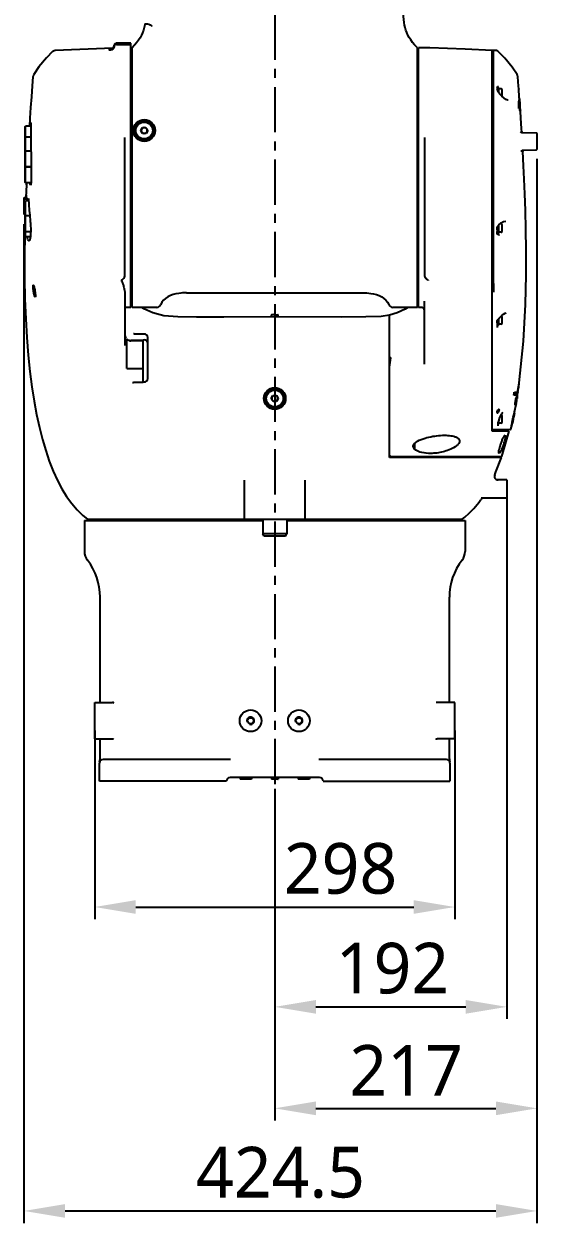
# Model space of a CAD drawing. Header units: millimetres. Extents: x 5828 to 6704, y 123 to 421.
# Drawn here: x 6492.61 to 6513.83, y 202.91 to 252.58 of the extents above; entities that cross this region are included whole.
import ezdxf

# ---------------------------------------------------------------- set-up
doc = ezdxf.new("R2010")
doc.units = ezdxf.units.MM
doc.linetypes.add('BANKLINE1', pattern=[5.5, 4, -1.5])
doc.linetypes.add('CENTER', pattern=[0.6, 0.375, -0.075, 0.075, -0.075])
for name, color, linetype in [('00_COMPONENTS', 7, 'BANKLINE1'), ('DIM', 7, 'Continuous'), ('外形图', 7, 'Continuous')]:
    doc.layers.add(name, color=color, linetype=linetype)
doc.styles.add('微软雅黑', font='msyh.ttc', dxfattribs={"height": 2.1})
doc.dimstyles.new('尺寸标注_1_20比例', dxfattribs={"dimtxt": 2.1, "dimasz": 1.7, "dimexe": 0.5, "dimexo": 0.4, "dimgap": 0.5, "dimtad": 1, "dimdec": 1, "dimlfac": 20, "dimdsep": 46, "dimtxsty": '微软雅黑', "dimcen": 0.09, "dimadec": 0, "dimazin": 0, "dimtp": 0.01, "dimtm": 0.01, "dimtfac": 1, "dimtdec": 1, "dimtofl": 0, "dimtmove": 0, "dimatfit": 3, "dimfxl": 1, "dimtolj": 1, "dimarcsym": 0})

# ---------------------------------------------------------------- blocks, each defined once
blk = doc.blocks.new('*D1331')
at = {"layer": '00_COMPONENTS', "color": 0, "linetype": 'ByBlock', "lineweight": -2, "ltscale": 20}
for p, q in [((6495.53, 223.318), (6495.53, 215.504)), ((6510.431, 223.318), (6510.431, 215.504)), ((6497.23, 216.004), (6508.731, 216.004))]:
    blk.add_line(p, q, dxfattribs=at)
at = {"layer": '00_COMPONENTS', "color": 0}
for points in [[(6497.23, 216.287), (6497.23, 215.721), (6495.53, 216.004)], [(6508.731, 215.721), (6508.731, 216.287), (6510.431, 216.004)]]:
    blk.add_solid(points, dxfattribs=at)
at = {"layer": 'Defpoints', "color": 0}
for p in [(6495.53, 223.718), (6510.431, 223.718), (6510.431, 216.004)]:
    blk.add_point(p, dxfattribs=at)
at = {"layer": '00_COMPONENTS', "color": 0, "insert": (6505.702, 217.589), "char_height": 2.1, "attachment_point": 5, "style": '微软雅黑'}
blk.add_mtext('\\A1;298', dxfattribs=at)
blk = doc.blocks.new('*D1358')
at = {"layer": 'Defpoints', "color": 0}
for p in [(6513.831, 247.393), (6492.605, 244.693), (6513.831, 203.414)]:
    blk.add_point(p, dxfattribs=at)
at = {"layer": 'DIM', "color": 0, "linetype": 'ByBlock', "lineweight": -2, "ltscale": 20}
for p, q in [((6513.831, 246.993), (6513.831, 202.914)), ((6492.605, 244.293), (6492.605, 202.914)), ((6494.305, 203.414), (6512.131, 203.414))]:
    blk.add_line(p, q, dxfattribs=at)
at = {"layer": 'DIM', "color": 0}
for points in [[(6494.305, 203.697), (6494.305, 203.131), (6492.605, 203.414)], [(6512.131, 203.131), (6512.131, 203.697), (6513.831, 203.414)]]:
    blk.add_solid(points, dxfattribs=at)
at = {"layer": 'DIM', "color": 0, "insert": (6503.218, 205), "char_height": 2.1, "attachment_point": 5, "style": '微软雅黑'}
blk.add_mtext('\\A1;\\A1;424.5', dxfattribs=at)
blk = doc.blocks.new('*D1359')
at = {"layer": 'Defpoints', "color": 0}
for p in [(6512.581, 233.694), (6502.981, 221.298), (6512.581, 211.867)]:
    blk.add_point(p, dxfattribs=at)
at = {"layer": 'DIM', "color": 0, "linetype": 'ByBlock', "lineweight": -2, "ltscale": 20}
for p, q in [((6512.581, 233.294), (6512.581, 211.367)), ((6502.981, 220.898), (6502.981, 211.367)), ((6504.681, 211.867), (6510.881, 211.867))]:
    blk.add_line(p, q, dxfattribs=at)
at = {"layer": 'DIM', "color": 0}
for points in [[(6504.681, 212.151), (6504.681, 211.584), (6502.981, 211.867)], [(6510.881, 211.584), (6510.881, 212.151), (6512.581, 211.867)]]:
    blk.add_solid(points, dxfattribs=at)
at = {"layer": 'DIM', "color": 0, "insert": (6507.851, 213.458), "char_height": 2.1, "attachment_point": 5, "style": '微软雅黑'}
blk.add_mtext('\\A1;\\A1;192', dxfattribs=at)
blk = doc.blocks.new('*D1360')
at = {"layer": 'Defpoints', "color": 0}
for p in [(6513.831, 247.393), (6502.981, 221.298), (6513.831, 207.664)]:
    blk.add_point(p, dxfattribs=at)
at = {"layer": 'DIM', "color": 0, "linetype": 'ByBlock', "lineweight": -2, "ltscale": 20}
for p, q in [((6513.831, 246.993), (6513.831, 207.164)), ((6502.981, 220.898), (6502.981, 207.164)), ((6504.681, 207.664), (6512.131, 207.664))]:
    blk.add_line(p, q, dxfattribs=at)
at = {"layer": 'DIM', "color": 0}
for points in [[(6504.681, 207.948), (6504.681, 207.381), (6502.981, 207.664)], [(6512.131, 207.381), (6512.131, 207.948), (6513.831, 207.664)]]:
    blk.add_solid(points, dxfattribs=at)
at = {"layer": 'DIM', "color": 0, "insert": (6508.415, 209.237), "char_height": 2.1, "attachment_point": 5, "style": '微软雅黑'}
blk.add_mtext('\\A1;\\A1;217', dxfattribs=at)

msp = doc.modelspace()

# ---------------------------------------------------------------- linework, layer by layer
at = {"layer": '00_COMPONENTS', "linetype": 'CENTER', "ltscale": 5}
msp.add_line((6502.9806, 279.9691), (6502.9806, 220.2497), dxfattribs=at)
at = {"layer": '外形图', "linetype": 'Continuous'}
for p, q in [((6497.6055, 252.5809), (6497.7158, 252.5809)), ((6497.6155, 252.5809), (6497.6088, 252.5416)), ((6497.7157, 252.5809), (6497.7733, 252.5731)), ((6496.2826, 251.5793), (6493.8934, 251.4846)), ((6496.1305, 251.5238), (6496.1576, 251.5247)), ((6496.1305, 251.4956), (6496.1305, 251.5238)), ((6496.1849, 251.497), (6496.1305, 251.4956)), ((6496.1576, 251.5247), (6496.1849, 251.5255)), ((6496.2472, 251.5631), (6496.2407, 251.5606)), ((6496.2699, 251.5757), (6496.2472, 251.5631)), ((6496.2982, 251.6021), (6496.2699, 251.5757)), ((6496.3204, 251.6402), (6496.2982, 251.6021)), ((6496.3522, 251.7471), (6496.3437, 251.7346)), ((6496.3529, 251.748), (6496.3522, 251.7471)), ((6496.4303, 251.7646), (6497.0305, 251.7646)), ((6496.4303, 251.7333), (6497.0305, 251.7333)), ((6497.0305, 251.7849), (6496.4305, 251.7849)), ((6497.0305, 240.8437), (6497.0305, 251.7849)), ((6497.0305, 251.3187), (6497.0805, 251.3187)), ((6497.1794, 251.6992), (6497.0805, 251.5937)), ((6497.0805, 240.8437), (6497.0805, 251.5942)), ((6508.8806, 240.8437), (6508.8806, 251.5942)), ((6508.9306, 251.3437), (6508.8806, 251.3437)), ((6509.1984, 251.5937), (6508.9306, 251.5937)), ((6508.9306, 240.8436), (6508.9306, 251.5937)), ((6509.1998, 251.5937), (6509.1995, 251.5937)), ((6511.9807, 240.1244), (6511.9807, 251.4897)), ((6512.0307, 251.4888), (6512.0057, 251.4888)), ((6512.1177, 251.4842), (6512.0307, 251.4888)), ((6512.0307, 251.4072), (6512.0308, 251.4888)), ((6512.0307, 251.1248), (6512.0307, 251.4072)), ((6512.0307, 250.9446), (6512.0307, 251.1248)), ((6512.0307, 250.8709), (6512.0307, 250.9446)), ((6512.0307, 250.8591), (6512.0307, 250.8709)), ((6512.0307, 249.9101), (6512.0307, 250.0354)), ((6512.0307, 249.8487), (6512.0307, 249.9101)), ((6512.0307, 249.8422), (6512.0307, 249.8487)), ((6512.0307, 249.8252), (6512.0307, 249.8422)), ((6512.187, 249.9111), (6512.1898, 249.955)), ((6512.1912, 249.8677), (6512.187, 249.9111)), ((6512.1888, 249.9389), (6512.2307, 249.9389)), ((6512.1898, 249.955), (6512.2028, 249.9894)), ((6512.204, 249.8258), (6512.1912, 249.8677)), ((6512.2028, 249.9894), (6512.2115, 249.9961)), ((6512.2253, 249.7853), (6512.204, 249.8258)), ((6512.2171, 249.9979), (6512.2374, 250.0009)), ((6512.2307, 249.7762), (6512.2307, 249.9389)), ((6512.2343, 249.929), (6512.248, 249.8914)), ((6512.3532, 249.8914), (6512.248, 249.8914)), ((6512.248, 249.7482), (6512.248, 249.8914)), ((6512.3782, 249.8664), (6512.3782, 249.5855)), ((6513.0741, 249.8898), (6513.0744, 249.8919)), ((6513.0744, 249.8919), (6513.0749, 249.8855)), ((6513.0748, 249.901), (6513.0747, 249.9005)), ((6513.0749, 249.8855), (6513.0757, 249.8746)), ((6512.0307, 249.8086), (6512.0307, 249.8252)), ((6512.0307, 249.6491), (6512.0307, 249.8086)), ((6512.0307, 249.6319), (6512.0307, 249.6491)), ((6512.0307, 249.6071), (6512.0307, 249.6319)), ((6512.0307, 249.3615), (6512.0307, 249.6071)), ((6512.0307, 249.3523), (6512.0307, 249.3615)), ((6512.0307, 249.3374), (6512.0307, 249.3523)), ((6512.0307, 249.3113), (6512.0307, 249.3374)), ((6512.2418, 249.7572), (6512.2253, 249.7853)), ((6512.6407, 249.4228), (6512.6272, 249.4242)), ((6512.6412, 249.4228), (6512.6407, 249.4228)), ((6513.1034, 249.4863), (6513.1065, 249.4402)), ((6513.1154, 249.2662), (6513.1041, 249.44)), ((6513.1065, 249.4402), (6513.1165, 249.2912)), ((6512.0306, 244.6291), (6512.0307, 249.2977)), ((6512.0307, 249.2977), (6512.0307, 249.3113)), ((6513.0772, 249.1656), (6513.0747, 249.2061)), ((6513.0818, 249.0853), (6513.0772, 249.1656)), ((6513.0972, 249.3183), (6513.0831, 249.3183)), ((6513.1088, 249.2597), (6513.11, 249.2618)), ((6513.1105, 249.2315), (6513.1088, 249.2597)), ((6513.11, 249.2618), (6513.1111, 249.2639)), ((6513.1119, 249.2083), (6513.1105, 249.2315)), ((6513.1111, 249.2639), (6513.1122, 249.266)), ((6513.1122, 249.266), (6513.1142, 249.234)), ((6513.1165, 249.2912), (6513.1181, 249.2664)), ((6513.1181, 249.2664), (6513.1185, 249.2602)), ((6513.1235, 249.1084), (6513.1182, 249.1084)), ((6513.1322, 248.9629), (6513.1319, 248.9627)), ((6513.1353, 249.0713), (6513.1388, 249.0204)), ((6513.1388, 249.0204), (6513.1405, 248.9957)), ((6513.1405, 248.9957), (6513.1423, 248.9698)), ((6513.1422, 248.9721), (6513.1421, 248.9732)), ((6513.1616, 248.6812), (6513.1422, 248.9721)), ((6513.1423, 248.9698), (6513.1422, 248.9721)), ((6492.6554, 248.3318), (6492.6704, 248.3468)), ((6492.8841, 248.3468), (6492.6704, 248.3468)), ((6492.6704, 246.0062), (6492.6704, 248.3468)), ((6492.8495, 248.6816), (6492.8279, 248.3468)), ((6492.6554, 246.0212), (6492.6554, 248.3318)), ((6492.6554, 247.8817), (6492.6704, 247.8967)), ((6492.8898, 247.8967), (6492.6704, 247.8967)), ((6496.7805, 242.1316), (6496.7805, 247.8744)), ((6497.4362, 248.1657), (6497.5057, 248.2922)), ((6497.511, 248.0422), (6497.4362, 248.1657)), ((6497.5057, 248.2922), (6497.65, 248.2952)), ((6497.6553, 248.0453), (6497.511, 248.0422)), ((6497.65, 248.2952), (6497.7248, 248.1718)), ((6497.7248, 248.1718), (6497.6553, 248.0453)), ((6509.1806, 247.8744), (6509.1806, 242.1316)), ((6513.1956, 248.0849), (6513.8064, 248.0689)), ((6513.8307, 248.0438), (6513.8307, 247.3927)), ((6513.2236, 247.3524), (6513.8064, 247.3676)), ((6513.2407, 247.3492), (6513.2432, 247.3063)), ((6513.2678, 247.3472), (6513.2921, 247.3542)), ((6492.6554, 247.2992), (6492.6704, 247.3142)), ((6492.8949, 247.3142), (6492.6704, 247.3142)), ((6513.2435, 247.3018), (6513.243, 247.3091)), ((6513.2432, 247.3063), (6513.2435, 247.3017)), ((6492.6554, 246.6792), (6492.6704, 246.6642)), ((6492.6554, 246.6412), (6492.6704, 246.6562)), ((6492.8991, 246.6642), (6492.6704, 246.6642)), ((6492.8992, 246.6562), (6492.6704, 246.6562)), ((6492.6554, 246.0212), (6492.6704, 246.0062)), ((6492.8944, 246.0062), (6492.6704, 246.0062)), ((6492.7024, 245.9129), (6492.6816, 245.3931)), ((6492.7026, 245.9141), (6492.7023, 245.9102)), ((6492.7024, 245.9129), (6492.704, 245.9456)), ((6492.7072, 246.0036), (6492.7073, 246.0072)), ((6492.7114, 246.0062), (6492.7106, 246.0004)), ((6492.837, 245.9998), (6492.8342, 246.0062)), ((6492.8794, 245.9102), (6492.8758, 245.9141)), ((6492.8798, 245.9103), (6492.8793, 245.9102)), ((6492.6054, 245.3931), (6492.7003, 245.3931)), ((6492.6054, 244.6931), (6492.6054, 245.3931)), ((6492.7778, 245.3564), (6492.7819, 245.3497)), ((6492.6554, 245.2447), (6492.6704, 245.2597)), ((6492.6554, 244.6247), (6492.6554, 245.2447)), ((6492.7939, 245.2597), (6492.6704, 245.2597)), ((6492.6704, 243.7701), (6492.6704, 245.2597)), ((6492.7195, 245.2583), (6492.7197, 245.2634)), ((6492.7337, 245.3499), (6492.7349, 245.3438)), ((6492.7931, 245.2687), (6492.7533, 245.2687)), ((6492.6054, 244.6931), (6492.6554, 244.6931)), ((6492.6554, 244.613), (6492.6704, 244.628)), ((6492.6554, 244.6247), (6492.6613, 244.6189)), ((6492.6554, 243.7851), (6492.6554, 244.613)), ((6492.8445, 244.628), (6492.6704, 244.628)), ((6512.0306, 244.5093), (6512.0306, 244.6291)), ((6512.0306, 244.2443), (6512.0306, 244.5093)), ((6492.6554, 243.993), (6492.6704, 243.978)), ((6492.8829, 243.978), (6492.6704, 243.978)), ((6512.0306, 244.2195), (6512.0306, 244.2443)), ((6512.0306, 244.202), (6512.0306, 244.2195)), ((6512.0306, 244.1135), (6512.0306, 244.202)), ((6512.0306, 244.0395), (6512.0306, 244.1135)), ((6512.0306, 244.0224), (6512.0306, 244.0395)), ((6512.0306, 243.9981), (6512.0306, 244.0224)), ((6512.0306, 243.9333), (6512.0306, 243.9981)), ((6512.0306, 243.8987), (6512.0306, 243.9333)), ((6512.0306, 243.8903), (6512.0306, 243.8987)), ((6512.0306, 243.7704), (6512.0306, 243.8903)), ((6512.1793, 244.1311), (6512.1771, 244.1193)), ((6512.1791, 244.1419), (6512.1793, 244.1311)), ((6512.1807, 244.1481), (6512.1807, 243.9697)), ((6512.1807, 244.0478), (6512.181, 244.0766)), ((6512.1822, 243.9307), (6512.1807, 243.9845)), ((6512.181, 244.0766), (6512.1841, 244.1174)), ((6512.1886, 243.893), (6512.1822, 243.9307)), ((6512.1841, 244.1174), (6512.189, 244.1451)), ((6512.2307, 243.9067), (6512.1863, 243.9067)), ((6512.193, 243.8801), (6512.1886, 243.893)), ((6512.189, 244.145), (6512.1973, 244.1744)), ((6512.1973, 244.1744), (6512.2071, 244.198)), ((6512.2071, 244.198), (6512.2182, 244.2173)), ((6512.2182, 244.2173), (6512.2235, 244.2246)), ((6512.2235, 244.2246), (6512.2492, 244.2549)), ((6512.2307, 243.9067), (6512.2307, 244.233)), ((6512.2343, 243.9166), (6512.248, 243.9542)), ((6512.248, 243.9542), (6512.248, 244.2534)), ((6512.3532, 243.9542), (6512.248, 243.9542)), ((6512.3532, 244.2992), (6512.2981, 244.2992)), ((6512.3782, 244.2742), (6512.3782, 243.9792)), ((6492.6554, 243.7851), (6492.6704, 243.7701)), ((6492.8686, 243.7701), (6492.6704, 243.7701)), ((6512.0306, 243.6871), (6512.0306, 243.7704)), ((6512.0307, 243.6542), (6512.0306, 243.6871)), ((6512.0307, 243.6052), (6512.0307, 243.6542)), ((6512.0307, 243.1329), (6512.0307, 243.6052)), ((6512.2286, 243.8499), (6512.2129, 243.855)), ((6512.2726, 243.8435), (6512.2286, 243.8499)), ((6512.2723, 243.8435), (6512.2726, 243.8435)), ((6512.0306, 241.8366), (6512.0307, 243.1191)), ((6512.0307, 243.1191), (6512.0307, 243.1329)), ((6496.7805, 241.42), (6496.7805, 239.2644)), ((6499.3305, 241.4436), (6506.6306, 241.4436)), ((6497.0305, 241.1186), (6497.0805, 241.1186)), ((6508.9306, 241.0936), (6508.8806, 241.0936)), ((6509.1806, 238.4838), (6509.1806, 241.0981)), ((6497.0305, 240.8436), (6496.7805, 240.8436)), ((6498.0967, 240.8436), (6497.0805, 240.8436)), ((6502.8434, 240.5269), (6502.8431, 240.5263)), ((6502.8431, 240.4437), (6502.8431, 240.5263)), ((6502.8434, 240.5269), (6502.8484, 240.5319)), ((6503.1177, 240.5269), (6503.1127, 240.5319)), ((6503.1177, 240.5269), (6503.1181, 240.5263)), ((6503.1181, 240.4436), (6503.1181, 240.5263)), ((6507.7306, 234.6185), (6507.7306, 240.5252)), ((6508.8806, 240.8436), (6507.8644, 240.8436)), ((6509.0306, 240.8436), (6508.9306, 240.8436)), ((6512.1989, 240.3086), (6512.2827, 240.4111)), ((6512.3782, 240.4661), (6512.3782, 240.1711)), ((6512.5141, 240.5998), (6512.5569, 240.6118)), ((6512.5573, 240.6118), (6512.557, 240.6118)), ((6511.9807, 240.02), (6511.9807, 240.1244)), ((6511.9807, 235.7185), (6511.9807, 240.02)), ((6512.1807, 240.1955), (6512.1807, 240.2822)), ((6512.1811, 240.2804), (6512.1807, 240.2776)), ((6512.1807, 240.1955), (6512.1807, 240.0962)), ((6512.2307, 240.0986), (6512.1807, 240.0986)), ((6512.1807, 240.0962), (6512.1807, 240.024)), ((6512.1838, 240.0087), (6512.1876, 240.0021)), ((6512.1848, 240.2886), (6512.1989, 240.3086)), ((6512.2307, 240.0986), (6512.2307, 240.3475)), ((6512.2343, 240.1085), (6512.248, 240.1461)), ((6512.248, 240.1461), (6512.248, 240.3686)), ((6512.3532, 240.1461), (6512.248, 240.1461)), ((6496.8555, 238.3119), (6496.8555, 239.5336)), ((6497.5305, 239.4686), (6497.0305, 239.4686)), ((6497.5305, 239.4601), (6497.0305, 239.4601)), ((6497.145, 239.7409), (6497.1314, 239.7444)), ((6497.175, 239.7382), (6497.145, 239.7409)), ((6497.5805, 239.7382), (6497.1748, 239.7382)), ((6497.5305, 239.4943), (6497.5805, 239.4943)), ((6497.5305, 239.4752), (6497.5305, 239.4943)), ((6497.5305, 237.7273), (6497.5305, 239.4601)), ((6497.7305, 237.9003), (6497.7305, 239.5881)), ((6507.7306, 238.7648), (6507.7851, 238.7648)), ((6507.7828, 238.7474), (6507.7851, 238.7648)), ((6496.8555, 238.3119), (6497.5305, 238.3119)), ((6497.0992, 237.7241), (6497.1002, 237.7243)), ((6497.1281, 237.7271), (6497.1356, 237.7272)), ((6497.1281, 237.7271), (6497.1289, 237.7271)), ((6497.5305, 237.7272), (6497.1357, 237.7272)), ((6497.5305, 237.7509), (6497.5805, 237.7509)), ((6513.093, 237.7183), (6513.0984, 237.7183)), ((6502.8363, 237.0655), (6502.9058, 237.192)), ((6502.9111, 236.9421), (6502.8363, 237.0655)), ((6502.9058, 237.192), (6503.0501, 237.1951)), ((6503.0554, 236.9451), (6502.9111, 236.9421)), ((6503.0501, 237.1951), (6503.1249, 237.0716)), ((6503.1249, 237.0716), (6503.0554, 236.9451)), ((6512.9697, 237.2058), (6512.8673, 237.2058)), ((6512.8933, 237.3308), (6512.9925, 237.3308)), ((6512.9601, 236.9443), (6512.9427, 236.9443)), ((6512.9482, 236.944), (6512.9473, 236.9393)), ((6512.967, 237.3308), (6512.9594, 237.289)), ((6512.9661, 237.0765), (6512.9713, 237.1047)), ((6512.9786, 237.0728), (6512.9706, 237.0293)), ((6512.9713, 237.1047), (6512.9844, 237.1047)), ((6512.9844, 237.1047), (6512.9786, 237.0728)), ((6512.9878, 236.9697), (6512.983, 236.9405)), ((6512.9834, 236.9403), (6512.9884, 236.9695)), ((6512.9879, 237.0659), (6512.9891, 237.0726)), ((6512.9891, 237.0726), (6512.9941, 237.1008)), ((6513.0052, 237.1173), (6513.0021, 237.0993)), ((6513.0028, 237.0557), (6513.0041, 237.0633)), ((6513.0043, 237.0702), (6513.0032, 237.0634)), ((6513.0041, 237.0633), (6513.0052, 237.0702)), ((6513.0088, 237.0985), (6513.0043, 237.0702)), ((6513.0122, 237.1201), (6513.0088, 237.0985)), ((6513.0247, 237.1914), (6513.0445, 237.323)), ((6513.0254, 237.2837), (6513.0321, 237.3244)), ((6513.0392, 237.3236), (6513.0384, 237.3181)), ((6512.3969, 236.4798), (6512.4056, 236.4908)), ((6512.8689, 236.372), (6512.8849, 236.4403)), ((6512.8849, 236.4403), (6512.8944, 236.4797)), ((6512.8944, 236.4797), (6512.8994, 236.5002)), ((6512.9058, 236.5119), (6512.9056, 236.5105)), ((6512.9058, 236.5119), (6512.9624, 236.8183)), ((6512.9688, 236.8572), (6512.9621, 236.8183)), ((6512.9621, 236.8183), (6512.9689, 236.8569)), ((6512.9624, 236.8183), (6512.9621, 236.8183)), ((6512.2212, 235.9935), (6512.2264, 236.0409)), ((6512.2218, 235.9524), (6512.2212, 235.9935)), ((6512.2212, 235.9935), (6512.2212, 235.9935)), ((6512.2307, 235.9985), (6512.2218, 235.9985)), ((6512.2257, 235.9367), (6512.2218, 235.9524)), ((6512.2264, 236.0409), (6512.2286, 236.0543)), ((6512.2286, 236.0543), (6512.2456, 236.1294)), ((6512.2307, 235.9985), (6512.2307, 236.0636)), ((6512.2343, 236.0084), (6512.248, 236.046)), ((6512.248, 236.046), (6512.248, 236.1369)), ((6512.3532, 236.046), (6512.248, 236.046)), ((6512.3532, 236.3911), (6512.3457, 236.3911)), ((6512.3782, 236.3661), (6512.3782, 236.071)), ((6512.7508, 235.793), (6512.7971, 235.9921)), ((6512.7829, 235.9722), (6512.7886, 236.0017)), ((6512.7886, 236.0017), (6512.799, 236.0537)), ((6512.7971, 235.9921), (6512.7954, 235.9846)), ((6512.799, 236.0537), (6512.8071, 236.0927)), ((6512.8071, 236.0927), (6512.8206, 236.1562)), ((6512.8206, 236.1562), (6512.8352, 236.2229)), ((6512.8352, 236.2229), (6512.8501, 236.2896)), ((6512.8501, 236.2896), (6512.8689, 236.372)), ((6512.0197, 235.7689), (6511.9807, 235.7682)), ((6512.6827, 235.7185), (6511.9807, 235.7185)), ((6512.7364, 235.7815), (6512.0368, 235.7692)), ((6512.3784, 234.6685), (6512.6827, 235.7185)), ((6508.7406, 235.1714), (6508.7406, 234.9953)), ((6508.7556, 235.19), (6508.7556, 234.9795)), ((6507.7306, 234.7185), (6507.7806, 234.6685)), ((6512.3612, 234.6185), (6507.7306, 234.6185)), ((6507.7806, 234.6685), (6512.3784, 234.6685)), ((6501.7305, 232.0685), (6501.7305, 233.6899)), ((6504.2306, 233.6899), (6504.2306, 232.0685)), ((6512.5807, 233.6935), (6512.138, 233.6935)), ((6512.5807, 233.6935), (6512.5807, 232.9435)), ((6512.5807, 232.9435), (6511.5275, 232.9435)), ((6495.1055, 232.0185), (6502.4805, 232.0185)), ((6495.1055, 232.0185), (6495.1055, 230.7363)), ((6495.2305, 232.0685), (6510.7307, 232.0685)), ((6495.4555, 232.0685), (6495.4555, 232.0185)), ((6502.4806, 232.0685), (6502.4806, 231.4685)), ((6503.4806, 232.0685), (6503.4806, 231.4685)), ((6503.4806, 232.0185), (6510.8557, 232.0185)), ((6510.5057, 232.0685), (6510.5057, 232.0185)), ((6510.8557, 232.0185), (6510.8557, 230.7363)), ((6503.4806, 231.4685), (6502.4806, 231.4685)), ((6502.5383, 231.3685), (6502.4806, 231.4685)), ((6503.4228, 231.3685), (6503.4806, 231.4685)), ((6503.4228, 231.3685), (6502.5383, 231.3685)), ((6495.7555, 224.4684), (6495.7555, 228.8369)), ((6510.2057, 224.4684), (6510.2057, 228.8369)), ((6495.5305, 224.4684), (6496.2646, 224.4684)), ((6495.5305, 222.9684), (6495.5305, 224.4684)), ((6510.4307, 224.4684), (6509.6966, 224.4684)), ((6510.4307, 222.9684), (6510.4307, 224.4684)), ((6495.5305, 222.9684), (6496.2646, 222.9684)), ((6495.7555, 222.1563), (6495.7555, 222.9684)), ((6510.4307, 222.9684), (6509.6966, 222.9684)), ((6510.2057, 222.1563), (6510.2057, 222.9684)), ((6495.7553, 222.1437), (6495.7554, 222.1484)), ((6495.7554, 222.1484), (6495.7555, 222.1563)), ((6501.1545, 222.1184), (6495.8805, 222.1184)), ((6510.0807, 222.1184), (6504.8067, 222.1184)), ((6510.2057, 222.1484), (6510.2057, 222.1563)), ((6510.2058, 222.1437), (6510.2057, 222.1484)), ((6495.7305, 221.2184), (6495.7305, 221.9684)), ((6510.2307, 221.9684), (6510.2307, 221.2184)), ((6500.9805, 221.2184), (6495.7305, 221.2184)), ((6504.8306, 221.3684), (6501.1305, 221.3684)), ((6501.543, 221.3684), (6501.543, 221.2984)), ((6502.018, 221.2984), (6501.543, 221.2984)), ((6501.548, 221.2934), (6501.543, 221.2984)), ((6502.013, 221.2934), (6501.548, 221.2934)), ((6501.813, 221.2934), (6501.818, 221.2984)), ((6501.818, 221.3684), (6501.818, 221.2984)), ((6502.013, 221.2934), (6502.018, 221.2984)), ((6502.018, 221.3684), (6502.018, 221.2984)), ((6502.8431, 221.3684), (6502.8431, 221.2984)), ((6503.1181, 221.2984), (6502.8431, 221.2984)), ((6502.8481, 221.2934), (6502.8431, 221.2984)), ((6503.1131, 221.2934), (6502.8481, 221.2934)), ((6503.1131, 221.2934), (6503.1181, 221.2984)), ((6503.1181, 221.3684), (6503.1181, 221.2984)), ((6503.9431, 221.3684), (6503.9431, 221.2984)), ((6504.4181, 221.2984), (6503.9431, 221.2984)), ((6503.9481, 221.2934), (6503.9431, 221.2984)), ((6504.4131, 221.2934), (6503.9481, 221.2934)), ((6504.1431, 221.3684), (6504.1431, 221.2984)), ((6504.1481, 221.2934), (6504.1431, 221.2984)), ((6504.4131, 221.2934), (6504.4181, 221.2984)), ((6504.4181, 221.3684), (6504.4181, 221.2984)), ((6504.9806, 221.2184), (6510.2307, 221.2184))]:
    msp.add_line(p, q, dxfattribs=at)
for points in [[(6508.8806, 251.5937), (6508.8539, 251.6211), (6508.7647, 251.7187), (6508.6828, 251.8194), (6508.6105, 251.9205), (6508.5475, 252.0217), (6508.4931, 252.1235), (6508.4469, 252.2261), (6508.4086, 252.3295), (6508.3776, 252.4328), (6508.3532, 252.5373), (6508.3342, 252.6464), (6508.3202, 252.7642), (6508.3111, 252.8957), (6508.3072, 253.0419), (6508.3077, 253.2036)], [(6497.6088, 252.5416), (6497.5836, 252.4331), (6497.5514, 252.3259), (6497.5113, 252.2193), (6497.4632, 252.1137), (6497.4065, 252.0093), (6497.3406, 251.9057), (6497.265, 251.8022), (6497.1794, 251.6992)], [(6497.7733, 252.5731), (6497.832, 252.547), (6497.877, 252.5084), (6497.8992, 252.4769)], [(6493.7834, 251.4378), (6493.5308, 251.1847), (6493.2121, 250.7992), (6493.0097, 250.4937)], [(6493.8934, 251.4845), (6493.8467, 251.4755), (6493.7921, 251.4453), (6493.7835, 251.4378)], [(6496.3437, 251.7346), (6496.3337, 251.7105), (6496.3304, 251.6882)], [(6511.9807, 251.4892), (6510.8589, 251.541), (6509.3931, 251.5889), (6509.1987, 251.5937)], [(6512.2277, 251.4375), (6512.2144, 251.4487), (6512.1595, 251.4768), (6512.1177, 251.4842)], [(6513.0044, 250.4883), (6512.805, 250.7906), (6512.4976, 251.1656), (6512.2277, 251.4375)], [(6492.9762, 250.3933), (6492.9449, 250.0135), (6492.9103, 249.5594), (6492.8788, 249.1159), (6492.8495, 248.6816)], [(6493.0097, 250.4937), (6493.008, 250.4909), (6492.9954, 250.4662), (6492.9862, 250.4423), (6492.9801, 250.4196), (6492.9769, 250.4004), (6492.9762, 250.3936)], [(6513.0349, 250.3931), (6513.0345, 250.3976), (6513.0318, 250.4161), (6513.0266, 250.4375), (6513.0186, 250.46), (6513.0076, 250.4828), (6513.0044, 250.4883)], [(6513.0757, 249.892), (6513.0664, 250.0108), (6513.0349, 250.393)], [(6512.4555, 249.5153), (6512.3701, 249.5929), (6512.2996, 249.6736), (6512.2418, 249.7572)], [(6512.6272, 249.4242), (6512.5478, 249.4534), (6512.4555, 249.5153)], [(6513.1994, 248.0851), (6513.1888, 248.258), (6513.1616, 248.6812)], [(6513.1956, 248.0849), (6513.1708, 248.0924), (6513.1568, 248.1057), (6513.1522, 248.1142), (6513.1516, 248.1158)], [(6513.244, 248.0837), (6513.2309, 248.0858), (6513.2148, 248.0941), (6513.2037, 248.106), (6513.198, 248.1177), (6513.1972, 248.1208)], [(6513.1804, 247.3249), (6513.1798, 247.3214), (6513.18, 247.3217), (6513.184, 247.3302), (6513.1984, 247.3446), (6513.2236, 247.3524)], [(6513.2435, 247.3017), (6513.2492, 247.3276), (6513.2678, 247.3472)], [(6513.0986, 237.7178), (6513.2769, 239.4361), (6513.3576, 240.9575), (6513.3837, 242.1878), (6513.3833, 243.2115), (6513.3694, 244.0866), (6513.3485, 244.8546), (6513.324, 245.5399), (6513.298, 246.1577), (6513.2727, 246.7079), (6513.2435, 247.3018)], [(6492.6557, 244.6284), (6492.6371, 243.8616), (6492.6261, 242.9686), (6492.6288, 242.0474), (6492.6462, 241.1888), (6492.6776, 240.3722), (6492.7228, 239.5969), (6492.7809, 238.8693), (6492.8508, 238.1912), (6492.9319, 237.5571), (6493.024, 236.9614), (6493.1271, 236.4013), (6493.2414, 235.873), (6493.3671, 235.3753), (6493.5045, 234.9072), (6493.6532, 234.4684), (6493.8139, 234.058), (6493.9865, 233.6772), (6494.1718, 233.3256), (6494.3699, 233.0037), (6494.5807, 232.7119), (6494.8036, 232.4519), (6495.0361, 232.2262), (6495.2305, 232.0685)], [(6512.2492, 244.2549), (6512.3424, 244.3392), (6512.4427, 244.3969), (6512.5348, 244.419)], [(6512.2129, 243.855), (6512.2076, 243.8582), (6512.2001, 243.8667), (6512.193, 243.8801)], [(6509.3304, 241.9641), (6509.3334, 241.9614), (6509.3348, 241.9589)], [(6502.9806, 240.4437), (6500.8725, 240.443), (6499.7435, 240.442), (6498.9767, 240.4448), (6498.3977, 240.4926), (6497.937, 240.6096), (6497.5679, 240.7789), (6497.4792, 240.8436)], [(6507.7306, 240.5254), (6507.381, 240.4675), (6506.7544, 240.4434), (6505.7473, 240.442), (6502.9806, 240.4437)], [(6508.4829, 240.8436), (6508.3775, 240.7698), (6508.0419, 240.6159), (6507.7306, 240.5254)], [(6512.2827, 240.4111), (6512.3713, 240.4992), (6512.4495, 240.562), (6512.5141, 240.5998)], [(6512.1807, 240.0241), (6512.1809, 240.0209), (6512.1814, 240.0182), (6512.1838, 240.0087)], [(6512.1833, 240.286), (6512.1822, 240.2836), (6512.1811, 240.2804)], [(6497.0992, 237.7241), (6497.1115, 237.7259), (6497.1289, 237.7271)], [(6512.2814, 236.2408), (6512.3217, 236.3418), (6512.361, 236.4224), (6512.3969, 236.4798)], [(6512.4056, 236.4908), (6512.4218, 236.506), (6512.4227, 236.5072)], [(6512.8994, 236.5002), (6512.9034, 236.5162), (6512.905, 236.5226), (6512.9064, 236.5279), (6512.9076, 236.5322), (6512.9084, 236.5354), (6512.9091, 236.5376), (6512.9091, 236.5378)], [(6512.2456, 236.1294), (6512.2755, 236.2239), (6512.2814, 236.2408)], [(6512.7705, 235.8962), (6512.7706, 235.898), (6512.771, 235.9012), (6512.7715, 235.9058), (6512.7724, 235.9117), (6512.7735, 235.9187), (6512.7748, 235.927), (6512.7764, 235.9365), (6512.7783, 235.9472), (6512.7805, 235.9591), (6512.7829, 235.9722)], [(6512.0198, 235.7689), (6512.0235, 235.7694), (6512.0267, 235.7704), (6512.0297, 235.7719), (6512.0324, 235.7738), (6512.0347, 235.776), (6512.0366, 235.7784)], [(6512.7365, 235.7815), (6512.745, 235.7843), (6512.7508, 235.793)], [(6512.0808, 233.9046), (6512.1328, 234.0237), (6512.3612, 234.6185)], [(6510.7307, 232.0685), (6510.8431, 232.1565), (6511.0232, 232.3162), (6511.215, 232.5146), (6511.4205, 232.7637), (6511.5064, 232.8805)], [(6496.2847, 224.4566), (6496.3022, 224.4766), (6496.294, 224.4732), (6496.2659, 224.4684)], [(6509.6951, 224.4684), (6509.6677, 224.473), (6509.6578, 224.4775)], [(6496.266, 222.9684), (6496.2934, 222.9638), (6496.3033, 222.9593)], [(6509.6764, 222.9802), (6509.6589, 222.9602), (6509.6671, 222.9635), (6509.6952, 222.9684)]]:
    msp.add_lwpolyline(points, dxfattribs=at)
for centre, radius in [((6497.5805, 248.1687), 0.45), ((6497.5805, 248.1687), 0.4), ((6497.5805, 248.1687), 0.35), ((6502.9806, 237.0686), 0.45), ((6502.9806, 237.0686), 0.4), ((6502.9806, 237.0686), 0.35), ((6501.9805, 223.7184), 0.45), ((6503.9806, 223.7184), 0.45), ((6501.9805, 223.7184), 0.125), ((6503.9806, 223.7184), 0.125)]:
    msp.add_circle(centre, radius, dxfattribs=at)
for centre, radius, start, end in [((6496.2208, 251.5857), 0.053, 313.39046, 328.34099), ((6496.1837, 251.675), 0.1468, 335.60038, 357.82823), ((6496.4319, 251.6671), 0.1163, 90.68589, 94.08265), ((6496.4303, 251.6698), 0.0947, 90.01052, 93.53315), ((6512.0057, 251.4638), 0.025, 90, 149.18332), ((6512.2202, 249.9239), 0.015, 20, 45.55634), ((6512.3532, 249.8664), 0.025, 0, 90), ((6513.0113, 249.9007), 0.0637, 346.15675, 350.14612), ((6447.6576, 245.1205), 65.5889, 3.776032, 4.166065), ((6448.009, 245.0444), 65.2458, 3.903736, 4.245535), ((6508.4641, 249.6131), 4.6285, 355.94551, 356.90942), ((6508.9708, 249.5857), 4.1211, 356.90957, 357.96075), ((6473.439, 246.7941), 39.7384, 3.64194, 3.8164), ((6507.8557, 249.6561), 5.2384, 355.07156, 355.94617), ((6507.8304, 249.5569), 5.2726, 354.86857, 355.73733), ((6508.4671, 249.5095), 4.6341, 355.73666, 356.69969), ((6508.9902, 249.4793), 4.1101, 356.69992, 357.75454), ((6536.1698, 250.6102), 23.1005, 183.47935, 183.6336), ((6531.6199, 250.3585), 18.5399, 183.47737, 183.61498), ((6517.6055, 249.4716), 4.4974, 183.59533, 184.11897), ((6487.5683, 247.6017), 25.604, 3.57013, 3.71409), ((6497.6985, 248.2298), 15.4543, 3.27549, 3.58469), ((6506.2455, 248.7149), 6.8936, 2.76902, 3.27173), ((6513.0457, 248.9628), 0.0971, 14.15524, 19.60132), ((6497.5805, 248.1687), 0.125, 91.21135, 270.0553), ((6497.5805, 248.1687), 0.125, 271.21135, 90.0553), ((6513.8057, 248.0439), 0.025, 0, 88.5), ((6513.8057, 247.3926), 0.025, 271.5, 0), ((6493.9087, 245.845), 1.2081, 172.60979, 176.72388), ((6511.9895, 244.9353), 19.312, 176.82872, 177.00112), ((6498.2261, 245.143), 5.5439, 177.26681, 177.39261), ((6483.2424, 245.2145), 9.4596, 0.54029, 1.15518), ((6476.1497, 245.1334), 16.5528, 0.44655, 0.58957), ((6514.2702, 246.6306), 21.5194, 183.8048, 185.69839), ((6512.2202, 243.9217), 0.015, 314.44366, 340), ((6512.3532, 244.2742), 0.025, 0, 90), ((6512.3532, 243.9792), 0.025, 270, 0), ((6521.8256, 241.8421), 9.795, 180.03204, 180.45257), ((6524.7658, 241.8684), 12.7353, 180.46625, 181.75488), ((6498.0967, 241.0213), 0.1776, 270, 338.51766), ((6507.8644, 241.0213), 0.1776, 201.48234, 270), ((6509.0306, 240.6936), 0.15, 0, 90), ((6512.3532, 240.4661), 0.025, 0, 70.33764), ((6512.2202, 240.1136), 0.015, 314.44366, 340), ((6512.3532, 240.1711), 0.025, 270, 0), ((6497.0305, 239.7186), 0.25, 180, 215.99999), ((6497.0305, 239.7186), 0.25, 251.99999, 270), ((6497.0307, 239.7036), 0.2435, 254.76651, 269.93786), ((6497.5805, 239.5882), 0.15, 0, 90), ((6472.2738, 243.4319), 35.8166, 351.87168, 352.48458), ((6492.3394, 240.7213), 20.9696, 350.6777, 351.53295), ((6492.4453, 240.6131), 20.855, 350.92456, 351.78393), ((6491.7043, 240.817), 21.6119, 351.52975, 351.75658), ((6491.8099, 240.7061), 21.4972, 351.78071, 352.01098), ((6502.9806, 237.0686), 0.125, 91.21135, 270.0553), ((6502.9806, 237.0686), 0.125, 271.21135, 90.0553), ((6507.6357, 238.2354), 5.4072, 349.02325, 349.47085), ((6504.0839, 238.8956), 9.0198, 349.47093, 349.74002), ((6494.7532, 239.9981), 18.4844, 350.21657, 350.47864), ((6494.5794, 240.0936), 18.6721, 350.01788, 350.27756), ((6508.2433, 237.8836), 4.8227, 348.7078, 349.70367), ((6511.661, 237.2653), 1.3412, 348.50371, 349.90108), ((6494.3887, 240.0589), 18.854, 350.56953, 350.85803), ((6505.1613, 238.4492), 7.9561, 349.66365, 350.2316), ((6494.225, 240.154), 19.0317, 350.36756, 350.63057), ((6493.4005, 240.5458), 19.8941, 350.02794, 350.31402), ((6493.4704, 240.4484), 19.8167, 350.32292, 350.55869), ((6493.8581, 240.2143), 19.4035, 350.67494, 351.03743), ((6493.1074, 240.5959), 20.1915, 350.31392, 350.55847), ((6493.9483, 240.1292), 19.2999, 351.03031, 351.24513), ((6493.1523, 240.5012), 20.1392, 350.55901, 350.90605), ((6507.7835, 237.5043), 5.2175, 348.66889, 349.02076), ((6511.6938, 237.1634), 1.2728, 346.46341, 346.97359), ((6512.2202, 236.0135), 0.015, 314.44366, 340), ((6512.3532, 236.3661), 0.025, 0, 90), ((6512.3532, 236.071), 0.025, 270, 0), ((6505.6978, 237.5937), 7.2778, 347.28692, 347.56656), ((6512.2178, 233.8435), 0.15, 155.96316, 270), ((6511.6286, 232.7935), 0.15, 112.72231, 144.5583), ((6495.7055, 230.7363), 0.6, 180, 217.78433), ((6510.2557, 230.7363), 0.6, 322.21567, 0), ((6493.2554, 228.8369), 2.5, 0, 37.78433), ((6512.7057, 228.8369), 2.5, 142.21567, 180), ((6501.9805, 223.7184), 0.15, 255, 195), ((6503.9806, 223.7184), 0.15, 255, 195), ((6495.8805, 221.9684), 0.15, 90, 180), ((6495.1854, 222.1565), 0.5701, 344.85955, 358.71307), ((6510.0807, 221.9684), 0.15, 0, 90), ((6510.7757, 222.1565), 0.5701, 181.28693, 195.14045), ((6501.1305, 221.2184), 0.15, 90, 180), ((6504.8306, 221.2184), 0.15, 0, 90)]:
    msp.add_arc(centre, radius, start, end, dxfattribs=at)
for points in [[(6496.2843, 251.5366), (6496.2584, 251.5121), (6496.2205, 251.498), (6496.1849, 251.497)], [(6496.3304, 251.6381), (6496.329, 251.601), (6496.3113, 251.5622), (6496.2843, 251.5366)], [(6496.2843, 251.5679), (6496.2981, 251.5809), (6496.3095, 251.5969), (6496.3173, 251.6142)], [(6496.3304, 251.6694), (6496.3313, 251.6941), (6496.343, 251.7198), (6496.3608, 251.7369)], [(6496.4303, 251.7333), (6496.3843, 251.7333), (6496.3321, 251.6841), (6496.3304, 251.6381)], [(6496.3527, 251.7481), (6496.3693, 251.7686), (6496.3973, 251.7812), (6496.4236, 251.7831)], [(6496.3608, 251.7369), (6496.3776, 251.7528), (6496.4014, 251.763), (6496.4245, 251.7644)], [(6492.8758, 245.9141), (6492.8628, 245.9426), (6492.8497, 245.9711), (6492.837, 245.9998)], [(6492.7819, 245.3497), (6492.787, 245.3333), (6492.7883, 245.3159), (6492.7902, 245.2989)], [(6492.7902, 245.2989), (6492.7937, 245.2669), (6492.7961, 245.2347), (6492.7982, 245.2026)], [(6496.8555, 239.5336), (6496.8858, 239.5032), (6496.9253, 239.4799), (6496.9668, 239.4686)], [(6512.8673, 237.2058), (6512.8761, 237.2474), (6512.8849, 237.2891), (6512.8931, 237.3308)], [(6512.9473, 236.9393), (6512.9431, 236.9183), (6512.9387, 236.8973), (6512.9338, 236.8765)], [(6512.9726, 236.9393), (6512.9684, 236.9183), (6512.964, 236.8973), (6512.9592, 236.8765)], [(6512.9925, 237.3308), (6512.985, 237.2891), (6512.9775, 237.2474), (6512.9695, 237.2059)], [(6512.2516, 236.6187), (6512.2463, 236.6187), (6512.2335, 236.6135), (6512.2104, 236.5907), (6512.1888, 236.5564), (6512.1752, 236.5219), (6512.1706, 236.4934), (6512.1748, 236.4736), (6512.1832, 236.4687), (6512.1885, 236.4687)], [(6512.1885, 236.4687), (6512.1939, 236.4687), (6512.2068, 236.4738), (6512.2296, 236.4966), (6512.2507, 236.5311), (6512.2638, 236.5659), (6512.2683, 236.5942), (6512.2646, 236.6139), (6512.2567, 236.6187), (6512.2516, 236.6187)]]:
    msp.add_open_spline(points, degree=3, dxfattribs=at)
for points, knots in [([(6496.1849, 251.5255), (6496.1912, 251.5257), (6496.2041, 251.5264), (6496.2169, 251.5285), (6496.2232, 251.5301)], [0, 0, 0, 0, 0.4960606, 1, 1, 1, 1]), ([(6496.2232, 251.5301), (6496.2295, 251.5316), (6496.2417, 251.5357), (6496.2526, 251.5429), (6496.2572, 251.5472)], [0, 0, 0, 0, 0.5071855, 1, 1, 1, 1]), ([(6496.2659, 251.5579), (6496.267, 251.5598), (6496.2691, 251.5637), (6496.2708, 251.5679), (6496.2715, 251.5701)], [0, 0, 0, 0, 0.4872874, 1, 1, 1, 1]), ([(6512.0307, 250.0354), (6512.0308, 250.1135), (6512.0309, 250.388), (6512.0308, 250.6626), (6512.0307, 250.8591)], [0, 0, 0, 0, 0.2841571, 1, 1, 1, 1]), ([(6513.1246, 249.0209), (6513.1239, 249.0296), (6513.1206, 249.0713), (6513.1178, 249.1131), (6513.1157, 249.1462)], [0, 0, 0, 0, 0.208522, 1, 1, 1, 1]), ([(6513.1197, 249.1486), (6513.1201, 249.1432), (6513.1208, 249.1335), (6513.1217, 249.1239), (6513.1221, 249.1196)], [0, 0, 0, 0, 0.5570376, 1, 1, 1, 1]), ([(6513.1221, 249.1196), (6513.1223, 249.1168), (6513.1228, 249.1157), (6513.1231, 249.1076), (6513.1235, 249.1084)], [0, 0, 0, 0, 0.7601068, 1, 1, 1, 1]), ([(6513.1235, 249.1084), (6513.1237, 249.1089), (6513.1252, 249.1134), (6513.1239, 249.1182), (6513.1237, 249.1224)], [0, 0, 0, 0, 0.107246, 1, 1, 1, 1]), ([(6513.1278, 248.9866), (6513.1273, 248.9917), (6513.1261, 249.0031), (6513.1251, 249.0146), (6513.1246, 249.0209)], [0, 0, 0, 0, 0.4441659, 1, 1, 1, 1]), ([(6513.1319, 248.9627), (6513.13, 248.9626), (6513.1309, 248.9751), (6513.1285, 248.9804), (6513.1278, 248.9866)], [0, 0, 0, 0, 0.2323227, 1, 1, 1, 1]), ([(6513.131, 249.0479), (6513.1314, 249.0392), (6513.1325, 249.0146), (6513.1335, 248.99), (6513.1332, 248.9741)], [0, 0, 0, 0, 0.3523288, 1, 1, 1, 1]), ([(6513.1421, 248.9732), (6513.1419, 248.9754), (6513.1413, 248.9799), (6513.1404, 248.9844), (6513.1398, 248.9866)], [0, 0, 0, 0, 0.4965675, 1, 1, 1, 1]), ([(6492.8597, 248.3462), (6492.8624, 248.3836), (6492.8632, 248.4373), (6492.8744, 248.4776), (6492.874, 248.4982), (6492.8776, 248.4982)], [0, 0, 0, 0, 0.7328658, 0.9297595, 1, 1, 1, 1]), ([(6492.8776, 248.4982), (6492.883, 248.4982), (6492.8777, 248.4651), (6492.8825, 248.4516), (6492.8828, 248.4361)], [0, 0, 0, 0, 0.2590476, 1, 1, 1, 1]), ([(6492.8828, 248.4361), (6492.8852, 248.3029), (6492.8942, 247.5997), (6492.8981, 246.8965), (6492.9011, 246.3266)], [0, 0, 0, 0, 0.1895579, 1, 1, 1, 1]), ([(6492.8949, 246.0122), (6492.8934, 245.9874), (6492.8861, 245.9602), (6492.889, 245.9133), (6492.8798, 245.9103)], [0, 0, 0, 0, 0.7198657, 1, 1, 1, 1]), ([(6492.9011, 246.3266), (6492.9012, 246.2974), (6492.9011, 246.1926), (6492.8994, 246.0877), (6492.8949, 246.0122)], [0, 0, 0, 0, 0.2790217, 1, 1, 1, 1]), ([(6492.6955, 245.4931), (6492.703, 245.4931), (6492.6907, 245.4457), (6492.6997, 245.427), (6492.7002, 245.4053)], [0, 0, 0, 0, 0.2575762, 1, 1, 1, 1]), ([(6492.7227, 245.3104), (6492.7235, 245.3208), (6492.7257, 245.3355), (6492.7267, 245.3517), (6492.7295, 245.3556)], [0, 0, 0, 0, 0.6847315, 1, 1, 1, 1]), ([(6492.7295, 245.3556), (6492.7296, 245.3558), (6492.7299, 245.3562), (6492.7304, 245.3564), (6492.7305, 245.3564)], [0, 0, 0, 0, 0.5788599, 1, 1, 1, 1]), ([(6492.7305, 245.3564), (6492.7313, 245.3564), (6492.7327, 245.3536), (6492.7333, 245.3515), (6492.7337, 245.3499)], [0, 0, 0, 0, 0.3054396, 1, 1, 1, 1]), ([(6492.7759, 245.3548), (6492.7761, 245.3552), (6492.7766, 245.3559), (6492.7774, 245.3564), (6492.7778, 245.3564)], [0, 0, 0, 0, 0.5913008, 1, 1, 1, 1]), ([(6492.7197, 245.2634), (6492.7202, 245.2718), (6492.721, 245.2875), (6492.7221, 245.3032), (6492.7227, 245.3104)], [0, 0, 0, 0, 0.5394379, 1, 1, 1, 1]), ([(6492.7349, 245.3438), (6492.7352, 245.3417), (6492.7359, 245.3373), (6492.7365, 245.3328), (6492.7368, 245.3304)], [0, 0, 0, 0, 0.4574082, 1, 1, 1, 1]), ([(6492.7368, 245.3304), (6492.7379, 245.3215), (6492.74, 245.3061), (6492.743, 245.2908), (6492.7447, 245.2845)], [0, 0, 0, 0, 0.5773039, 1, 1, 1, 1]), ([(6492.7447, 245.2845), (6492.7458, 245.2804), (6492.7471, 245.275), (6492.7514, 245.2687), (6492.7533, 245.2687)], [0, 0, 0, 0, 0.6810325, 1, 1, 1, 1]), ([(6492.7533, 245.2687), (6492.7593, 245.2687), (6492.7645, 245.2989), (6492.7683, 245.3149), (6492.7704, 245.3304)], [0, 0, 0, 0, 0.2753203, 1, 1, 1, 1]), ([(6492.7704, 245.3304), (6492.7711, 245.3357), (6492.7724, 245.3439), (6492.7743, 245.3523), (6492.7759, 245.3548)], [0, 0, 0, 0, 0.6411265, 1, 1, 1, 1]), ([(6492.8571, 244.4939), (6492.8623, 244.4418), (6492.8766, 244.242), (6492.8914, 244.0409), (6492.8807, 243.8933)], [0, 0, 0, 0, 0.2614577, 1, 1, 1, 1]), ([(6492.8807, 243.8933), (6492.8789, 243.8689), (6492.8722, 243.7912), (6492.8635, 243.7131), (6492.8504, 243.661)], [0, 0, 0, 0, 0.312591, 1, 1, 1, 1]), ([(6492.8012, 243.5969), (6492.7836, 243.6083), (6492.7603, 243.6721), (6492.7452, 243.7293), (6492.7371, 243.7695)], [0, 0, 0, 0, 0.3379751, 1, 1, 1, 1]), ([(6492.8109, 243.5936), (6492.8093, 243.5936), (6492.8058, 243.5943), (6492.8027, 243.5959), (6492.8012, 243.5969)], [0, 0, 0, 0, 0.4727605, 1, 1, 1, 1]), ([(6492.8504, 243.661), (6492.8479, 243.6511), (6492.8409, 243.6281), (6492.8271, 243.5936), (6492.8109, 243.5936)], [0, 0, 0, 0, 0.3865883, 1, 1, 1, 1]), ([(6496.6263, 241.9616), (6496.645, 241.9722), (6496.7109, 242.0131), (6496.7605, 242.0793), (6496.7805, 242.1316)], [0, 0, 0, 0, 0.2777924, 1, 1, 1, 1]), ([(6496.6263, 241.9616), (6496.6506, 241.9753), (6496.6688, 241.8773), (6496.7005, 241.8002), (6496.7478, 241.6347), (6496.7805, 241.5058), (6496.7805, 241.42)], [0, 0, 0, 0, 0.1476468, 0.2858761, 0.5460749, 1, 1, 1, 1]), ([(6509.3304, 241.9641), (6509.3122, 241.9746), (6509.2482, 242.0154), (6509.2003, 242.0804), (6509.1806, 242.1316)], [0, 0, 0, 0, 0.2772387, 1, 1, 1, 1]), ([(6493.068, 241.2686), (6493.0602, 241.2686), (6493.0496, 241.3027), (6493.024, 241.3737), (6493.0048, 241.4913), (6492.9902, 241.6058), (6492.9831, 241.6893), (6492.9849, 241.7308), (6492.9855, 241.7686), (6492.9924, 241.7686)], [0, 0, 0, 0, 0.0457524, 0.1557272, 0.5038068, 0.6923283, 0.852687, 0.9599047, 1, 1, 1, 1]), ([(6492.9924, 241.7686), (6492.9999, 241.7686), (6493.0086, 241.7336), (6493.0241, 241.6906), (6493.0398, 241.6094), (6493.06, 241.4958), (6493.0761, 241.3752), (6493.0764, 241.3061), (6493.0749, 241.2686), (6493.068, 241.2686)], [0, 0, 0, 0, 0.0444844, 0.1542516, 0.3148152, 0.5031601, 0.8523703, 0.959623, 1, 1, 1, 1]), ([(6499.3305, 241.4436), (6499.2224, 241.4436), (6498.9558, 241.4237), (6498.5521, 241.3193), (6498.3146, 241.0899), (6498.262, 240.9562)], [0, 0, 0, 0, 0.263231, 0.6501377, 1, 1, 1, 1]), ([(6506.6306, 241.4436), (6506.7387, 241.4436), (6507.0053, 241.4237), (6507.409, 241.3193), (6507.6465, 241.0899), (6507.6991, 240.9562)], [0, 0, 0, 0, 0.263231, 0.6501377, 1, 1, 1, 1]), ([(6502.9806, 240.5358), (6502.9638, 240.5358), (6502.9393, 240.5355), (6502.908, 240.5345), (6502.8879, 240.5334), (6502.8709, 240.5321), (6502.8579, 240.5307), (6502.8495, 240.5293), (6502.8452, 240.528), (6502.8438, 240.5273), (6502.8434, 240.5269)], [0, 0, 0, 0, 0.3654331, 0.532156, 0.6803159, 0.8047841, 0.9013057, 0.9667514, 0.9873162, 1, 1, 1, 1]), ([(6502.9806, 240.5405), (6502.9644, 240.5405), (6502.9408, 240.5402), (6502.9107, 240.5392), (6502.8912, 240.5381), (6502.8749, 240.5369), (6502.8623, 240.5355), (6502.8543, 240.5342), (6502.8502, 240.5329), (6502.8488, 240.5323), (6502.8484, 240.5319)], [0, 0, 0, 0, 0.3654331, 0.532156, 0.6803159, 0.8047841, 0.9013057, 0.9667514, 0.9873162, 1, 1, 1, 1]), ([(6502.9806, 240.5405), (6502.9967, 240.5405), (6503.0203, 240.5402), (6503.0504, 240.5392), (6503.0699, 240.5381), (6503.0862, 240.5369), (6503.0988, 240.5355), (6503.1068, 240.5342), (6503.111, 240.5329), (6503.1123, 240.5323), (6503.1127, 240.5319)], [0, 0, 0, 0, 0.3654331, 0.532156, 0.6803159, 0.8047841, 0.9013057, 0.9667514, 0.9873162, 1, 1, 1, 1]), ([(6502.9806, 240.5358), (6502.9974, 240.5358), (6503.0218, 240.5355), (6503.0531, 240.5345), (6503.0732, 240.5334), (6503.0902, 240.5321), (6503.1032, 240.5307), (6503.1116, 240.5293), (6503.1159, 240.528), (6503.1173, 240.5273), (6503.1177, 240.5269)], [0, 0, 0, 0, 0.3654331, 0.532156, 0.6803159, 0.8047841, 0.9013057, 0.9667514, 0.9873162, 1, 1, 1, 1]), ([(6497.7305, 239.3448), (6497.7305, 239.383), (6497.6984, 239.4625), (6497.6187, 239.4943), (6497.5805, 239.4943)], [0, 0, 0, 0, 0.499326, 1, 1, 1, 1]), ([(6497.5805, 237.7509), (6497.6187, 237.7509), (6497.6984, 237.7827), (6497.7305, 237.8622), (6497.7305, 237.9003)], [0, 0, 0, 0, 0.500674, 1, 1, 1, 1]), ([(6512.9309, 236.8634), (6512.9326, 236.8786), (6512.9426, 236.9499), (6512.9557, 237.0207), (6512.9661, 237.0765)], [0, 0, 0, 0, 0.2115714, 1, 1, 1, 1]), ([(6512.9638, 236.9881), (6512.9623, 236.9777), (6512.9646, 236.9684), (6512.9559, 236.9443), (6512.9601, 236.9443)], [0, 0, 0, 0, 0.7109486, 1, 1, 1, 1]), ([(6512.9706, 237.0293), (6512.9694, 237.0222), (6512.967, 237.0085), (6512.9648, 236.9947), (6512.9638, 236.9881)], [0, 0, 0, 0, 0.5166736, 1, 1, 1, 1]), ([(6512.9658, 236.9565), (6512.9664, 236.9591), (6512.9676, 236.965), (6512.9688, 236.9711), (6512.9694, 236.9745)], [0, 0, 0, 0, 0.4284782, 1, 1, 1, 1]), ([(6512.9699, 236.9727), (6512.9708, 236.9766), (6512.9726, 236.9851), (6512.9744, 236.9935), (6512.9753, 236.998)], [0, 0, 0, 0, 0.4732901, 1, 1, 1, 1]), ([(6512.9814, 237.0301), (6512.9824, 237.0354), (6512.9841, 237.0456), (6512.9857, 237.0558), (6512.9864, 237.0608)], [0, 0, 0, 0, 0.5170471, 1, 1, 1, 1]), ([(6512.1802, 236.5032), (6512.1802, 236.5069), (6512.1811, 236.5148), (6512.183, 236.5225), (6512.1842, 236.5266)], [0, 0, 0, 0, 0.4663648, 1, 1, 1, 1]), ([(6512.1938, 236.4812), (6512.19, 236.4812), (6512.181, 236.4877), (6512.1802, 236.4977), (6512.1802, 236.5032)], [0, 0, 0, 0, 0.4058397, 1, 1, 1, 1]), ([(6512.1842, 236.5266), (6512.1855, 236.5312), (6512.1887, 236.5404), (6512.1927, 236.5493), (6512.1949, 236.5537)], [0, 0, 0, 0, 0.4939595, 1, 1, 1, 1]), ([(6512.2447, 236.5335), (6512.2355, 236.5149), (6512.2216, 236.4922), (6512.1979, 236.4812), (6512.1938, 236.4812)], [0, 0, 0, 0, 0.8347157, 1, 1, 1, 1]), ([(6512.1949, 236.5537), (6512.2043, 236.5724), (6512.2185, 236.595), (6512.2423, 236.6062), (6512.2464, 236.6062)], [0, 0, 0, 0, 0.8364466, 1, 1, 1, 1]), ([(6512.2553, 236.5609), (6512.254, 236.5562), (6512.2508, 236.5469), (6512.2469, 236.538), (6512.2447, 236.5335)], [0, 0, 0, 0, 0.494304, 1, 1, 1, 1]), ([(6512.2464, 236.6062), (6512.2501, 236.6062), (6512.2588, 236.5996), (6512.2593, 236.5898), (6512.2593, 236.5843)], [0, 0, 0, 0, 0.4000635, 1, 1, 1, 1]), ([(6512.2593, 236.5843), (6512.2592, 236.5806), (6512.2583, 236.5727), (6512.2564, 236.565), (6512.2553, 236.5609)], [0, 0, 0, 0, 0.4665066, 1, 1, 1, 1]), ([(6512.8994, 236.4792), (6512.8931, 236.4478), (6512.8622, 236.2969), (6512.8312, 236.146), (6512.8049, 236.0268)], [0, 0, 0, 0, 0.2073076, 1, 1, 1, 1]), ([(6512.9321, 236.7989), (6512.9296, 236.7989), (6512.9269, 236.8127), (6512.9276, 236.8204), (6512.928, 236.8279)], [0, 0, 0, 0, 0.2460857, 1, 1, 1, 1]), ([(6512.928, 236.8279), (6512.9282, 236.8332), (6512.929, 236.8451), (6512.9302, 236.8569), (6512.9309, 236.8634)], [0, 0, 0, 0, 0.4488723, 1, 1, 1, 1]), ([(6512.9391, 236.8072), (6512.9381, 236.805), (6512.9365, 236.8017), (6512.9333, 236.7989), (6512.9321, 236.7989)], [0, 0, 0, 0, 0.6685202, 1, 1, 1, 1]), ([(6512.9592, 236.8765), (6512.9573, 236.8682), (6512.9515, 236.8449), (6512.9458, 236.8213), (6512.9391, 236.8072)], [0, 0, 0, 0, 0.354829, 1, 1, 1, 1]), ([(6508.7542, 235.1912), (6508.8257, 235.2778), (6509.0379, 235.3807), (6509.4561, 235.5046), (6509.7877, 235.5435), (6510.005, 235.5435)], [0, 0, 0, 0, 0.2549805, 0.506892, 1, 1, 1, 1]), ([(6510.005, 235.5435), (6510.0912, 235.5435), (6510.2199, 235.5371), (6510.3879, 235.5063), (6510.5045, 235.4666), (6510.6162, 235.3992), (6510.6406, 235.2546), (6510.5498, 235.145), (6510.4068, 235.032), (6510.2003, 234.9319), (6509.945, 234.8519), (6509.6858, 234.8046), (6509.5119, 234.7935), (6509.4255, 234.7935)], [0, 0, 0, 0, 0.1235249, 0.184143, 0.2435635, 0.3013881, 0.3603759, 0.4265503, 0.4931578, 0.6235078, 0.7509717, 0.8762793, 1, 1, 1, 1]), ([(6512.2647, 234.7935), (6512.2536, 234.7935), (6512.2454, 234.8508), (6512.2699, 234.9612), (6512.3162, 235.1398), (6512.3802, 235.3088), (6512.4285, 235.4264), (6512.468, 235.4951), (6512.4951, 235.5435), (6512.5092, 235.5435)], [0, 0, 0, 0, 0.0413984, 0.148152, 0.4917745, 0.6751618, 0.8341493, 0.9477951, 1, 1, 1, 1]), ([(6512.5092, 235.5435), (6512.5199, 235.5435), (6512.5228, 235.4845), (6512.5106, 235.4195), (6512.484, 235.2933), (6512.4444, 235.1596), (6512.3981, 235.0262), (6512.3501, 234.9099), (6512.31, 234.8395), (6512.2795, 234.7935), (6512.2647, 234.7935)], [0, 0, 0, 0, 0.0400335, 0.1467128, 0.3056346, 0.4900439, 0.6731022, 0.8314543, 0.9452286, 1, 1, 1, 1]), ([(6508.7542, 234.978), (6508.7289, 235.0057), (6508.6894, 235.0833), (6508.729, 235.1605), (6508.7542, 235.1912)], [0, 0, 0, 0, 0.4854646, 1, 1, 1, 1]), ([(6509.4255, 234.7935), (6509.3068, 234.7935), (6509.0765, 234.8148), (6508.8328, 234.8918), (6508.7542, 234.978)], [0, 0, 0, 0, 0.5041121, 1, 1, 1, 1])]:
    msp.add_open_spline(points, degree=3, knots=knots, dxfattribs=at)

# ---------------------------------------------------------------- dimensions: what is measured, and where the dimension line sits
at = {"layer": '00_COMPONENTS', "linetype": 'ByBlock', "ltscale": 20}
dim = msp.add_linear_dim(base=(6510.4307, 216.0039), p1=(6495.5305, 223.7184), p2=(6510.4307, 223.7184), dimstyle='尺寸标注_1_20比例', dxfattribs=at)
dim.commit()
dim.dimension.update_dxf_attribs({"geometry": '*D1331', "text_midpoint": (6505.7016, 216.0039), "dimtype": 160})
at = {"layer": 'DIM', "linetype": 'ByBlock', "ltscale": 20}
for base, p1, p2, text, picture, middle in [((6513.8307, 203.4139), (6492.6054, 244.6931), (6513.8307, 247.3927), '\\A1;424.5', '*D1358', (6503.2181, 203.4139)), ((6513.8307, 207.6642), (6502.9806, 221.2984), (6513.8307, 247.3927), '\\A1;217', '*D1360', (6508.4146, 207.6642)), ((6512.5807, 211.8672), (6502.9806, 221.2984), (6512.5807, 233.6935), '\\A1;192', '*D1359', (6507.8513, 211.8672))]:
    dim = msp.add_linear_dim(base=base, p1=p1, p2=p2, text=text, dimstyle='尺寸标注_1_20比例', dxfattribs=at)
    dim.commit()
    dim.dimension.update_dxf_attribs({"geometry": picture, "text_midpoint": middle, "dimtype": 160})

doc.saveas('drawing.dxf')
